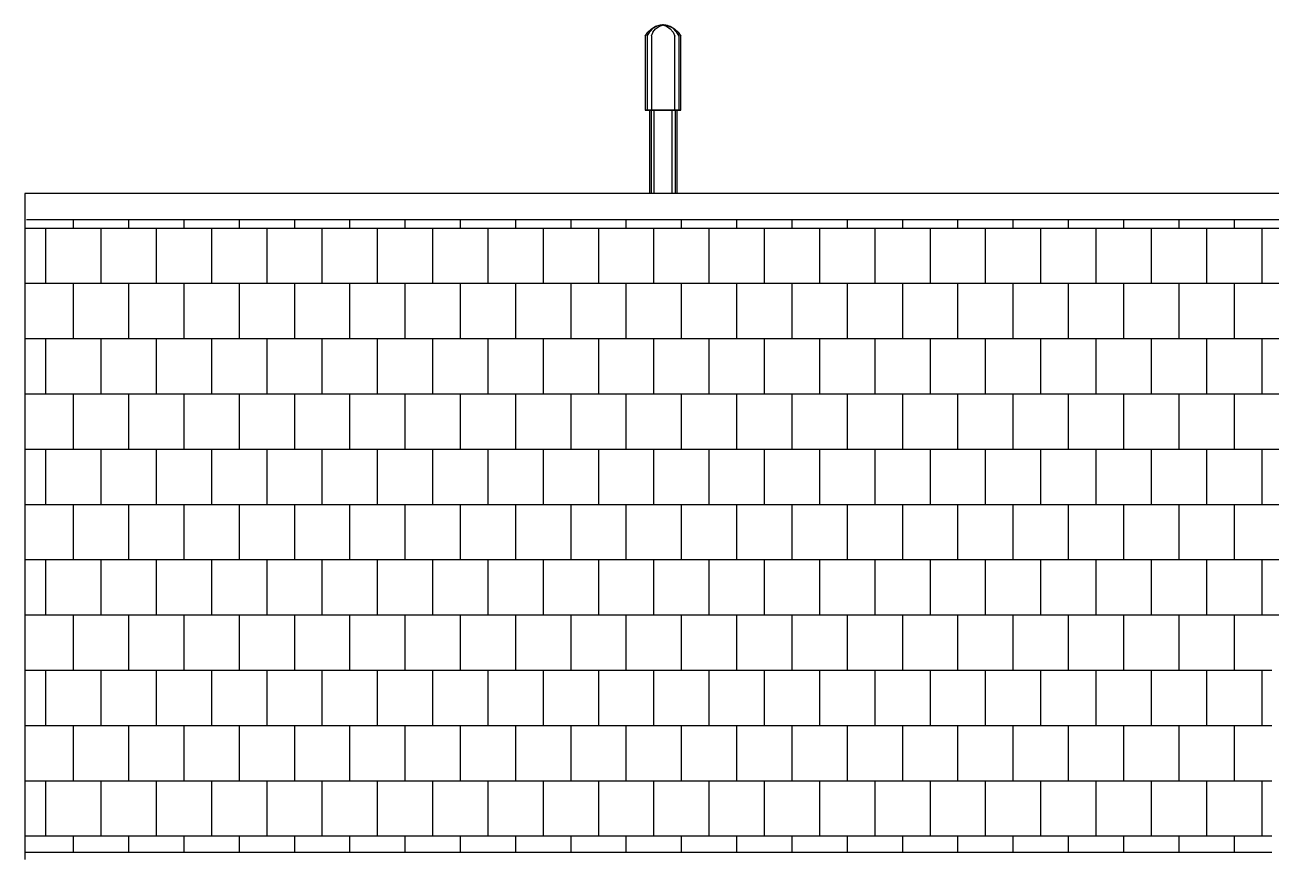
# Model space of a CAD drawing. Extents: x -7 to 226, y -20 to 32.
# Drawn here: x 141.138 to 145.467, y -6.724 to -3.846 of the extents above; entities that cross this region are included whole.
import ezdxf

# ---------------------------------------------------------------- set-up
doc = ezdxf.new("R2010")
doc.units = 0
doc.header["$LTSCALE"] = 20
doc.layers.get('0').update_dxf_attribs({"linetype": 'CONTINUOUS'})
for name, color, linetype in [('TELHADO', 1, 'CONTINUOUS'), ('VISTAL', 30, 'CONTINUOUS'), ('VISTAP', 244, 'CONTINUOUS')]:
    doc.layers.add(name, color=color, linetype=linetype)

# ---------------------------------------------------------------- blocks, each defined once
blk = doc.blocks.new('*X13')
at = {"color": 0, "linetype": 'CONTINUOUS'}
for p, q in [((-13.152, -57.408), (-13.152, -57.3794)), ((-12.96, -57.408), (-12.96, -57.3794)), ((-12.768, -57.408), (-12.768, -57.3794)), ((-12.576, -57.408), (-12.576, -57.3794)), ((-12.384, -57.408), (-12.384, -57.3794)), ((-12.192, -57.408), (-12.192, -57.3794)), ((-12, -57.408), (-12, -57.3794)), ((-11.808, -57.408), (-11.808, -57.3794)), ((-11.616, -57.408), (-11.616, -57.3794)), ((-11.424, -57.408), (-11.424, -57.3794)), ((-11.232, -57.408), (-11.232, -57.3794)), ((-11.04, -57.408), (-11.04, -57.3794)), ((-10.848, -57.408), (-10.848, -57.3794)), ((-10.656, -57.408), (-10.656, -57.3794)), ((-10.464, -57.408), (-10.464, -57.3794)), ((-10.272, -57.408), (-10.272, -57.3794)), ((-10.08, -57.408), (-10.08, -57.3794)), ((-9.888, -57.408), (-9.888, -57.3794)), ((-9.696, -57.408), (-9.696, -57.3794)), ((-9.504, -57.408), (-9.504, -57.3794)), ((-9.312, -57.408), (-9.312, -57.3794)), ((-9.12, -57.408), (-9.12, -57.3794)), ((-13.321, -57.408), (-3.876, -57.408)), ((-13.248, -57.6), (-13.248, -57.408)), ((-13.056, -57.6), (-13.056, -57.408)), ((-12.864, -57.6), (-12.864, -57.408)), ((-12.672, -57.6), (-12.672, -57.408)), ((-12.48, -57.6), (-12.48, -57.408)), ((-12.288, -57.6), (-12.288, -57.408)), ((-12.096, -57.6), (-12.096, -57.408)), ((-11.904, -57.6), (-11.904, -57.408)), ((-11.712, -57.6), (-11.712, -57.408)), ((-11.52, -57.6), (-11.52, -57.408)), ((-11.328, -57.6), (-11.328, -57.408)), ((-11.136, -57.6), (-11.136, -57.408)), ((-10.944, -57.6), (-10.944, -57.408)), ((-10.752, -57.6), (-10.752, -57.408)), ((-10.56, -57.6), (-10.56, -57.408)), ((-10.368, -57.6), (-10.368, -57.408)), ((-10.176, -57.6), (-10.176, -57.408)), ((-9.984, -57.6), (-9.984, -57.408)), ((-9.792, -57.6), (-9.792, -57.408)), ((-9.6, -57.6), (-9.6, -57.408)), ((-9.408, -57.6), (-9.408, -57.408)), ((-9.216, -57.6), (-9.216, -57.408)), ((-9.024, -57.6), (-9.024, -57.408)), ((-13.321, -57.6), (-3.876, -57.6)), ((-13.152, -57.792), (-13.152, -57.6)), ((-12.96, -57.792), (-12.96, -57.6)), ((-12.768, -57.792), (-12.768, -57.6)), ((-12.576, -57.792), (-12.576, -57.6)), ((-12.384, -57.792), (-12.384, -57.6)), ((-12.192, -57.792), (-12.192, -57.6)), ((-12, -57.792), (-12, -57.6)), ((-11.808, -57.792), (-11.808, -57.6)), ((-11.616, -57.792), (-11.616, -57.6)), ((-11.424, -57.792), (-11.424, -57.6)), ((-11.232, -57.792), (-11.232, -57.6)), ((-11.04, -57.792), (-11.04, -57.6)), ((-10.848, -57.792), (-10.848, -57.6)), ((-10.656, -57.792), (-10.656, -57.6)), ((-10.464, -57.792), (-10.464, -57.6)), ((-10.272, -57.792), (-10.272, -57.6)), ((-10.08, -57.792), (-10.08, -57.6)), ((-9.888, -57.792), (-9.888, -57.6)), ((-9.696, -57.792), (-9.696, -57.6)), ((-9.504, -57.792), (-9.504, -57.6)), ((-9.312, -57.792), (-9.312, -57.6)), ((-9.12, -57.792), (-9.12, -57.6)), ((-13.321, -57.792), (-3.876, -57.792)), ((-13.248, -57.984), (-13.248, -57.792)), ((-13.056, -57.984), (-13.056, -57.792)), ((-12.864, -57.984), (-12.864, -57.792)), ((-12.672, -57.984), (-12.672, -57.792)), ((-12.48, -57.984), (-12.48, -57.792)), ((-12.288, -57.984), (-12.288, -57.792)), ((-12.096, -57.984), (-12.096, -57.792)), ((-11.904, -57.984), (-11.904, -57.792)), ((-11.712, -57.984), (-11.712, -57.792)), ((-11.52, -57.984), (-11.52, -57.792)), ((-11.328, -57.984), (-11.328, -57.792)), ((-11.136, -57.984), (-11.136, -57.792)), ((-10.944, -57.984), (-10.944, -57.792)), ((-10.752, -57.984), (-10.752, -57.792)), ((-10.56, -57.984), (-10.56, -57.792)), ((-10.368, -57.984), (-10.368, -57.792)), ((-10.176, -57.984), (-10.176, -57.792)), ((-9.984, -57.984), (-9.984, -57.792)), ((-9.792, -57.984), (-9.792, -57.792)), ((-9.6, -57.984), (-9.6, -57.792)), ((-9.408, -57.984), (-9.408, -57.792)), ((-9.216, -57.984), (-9.216, -57.792)), ((-9.024, -57.984), (-9.024, -57.792)), ((-13.321, -57.984), (-3.876, -57.984)), ((-13.152, -58.176), (-13.152, -57.984)), ((-12.96, -58.176), (-12.96, -57.984)), ((-12.768, -58.176), (-12.768, -57.984)), ((-12.576, -58.176), (-12.576, -57.984)), ((-12.384, -58.176), (-12.384, -57.984)), ((-12.192, -58.176), (-12.192, -57.984)), ((-12, -58.176), (-12, -57.984)), ((-11.808, -58.176), (-11.808, -57.984)), ((-11.616, -58.176), (-11.616, -57.984)), ((-11.424, -58.176), (-11.424, -57.984)), ((-11.232, -58.176), (-11.232, -57.984)), ((-11.04, -58.176), (-11.04, -57.984)), ((-10.848, -58.176), (-10.848, -57.984)), ((-10.656, -58.176), (-10.656, -57.984)), ((-10.464, -58.176), (-10.464, -57.984)), ((-10.272, -58.176), (-10.272, -57.984)), ((-10.08, -58.176), (-10.08, -57.984)), ((-9.888, -58.176), (-9.888, -57.984)), ((-9.696, -58.176), (-9.696, -57.984)), ((-9.504, -58.176), (-9.504, -57.984)), ((-9.312, -58.176), (-9.312, -57.984)), ((-9.12, -58.176), (-9.12, -57.984)), ((-13.321, -58.176), (-3.876, -58.176)), ((-13.248, -58.368), (-13.248, -58.176)), ((-13.056, -58.368), (-13.056, -58.176)), ((-12.864, -58.368), (-12.864, -58.176)), ((-12.672, -58.368), (-12.672, -58.176)), ((-12.48, -58.368), (-12.48, -58.176)), ((-12.288, -58.368), (-12.288, -58.176)), ((-12.096, -58.368), (-12.096, -58.176)), ((-11.904, -58.368), (-11.904, -58.176)), ((-11.712, -58.368), (-11.712, -58.176)), ((-11.52, -58.368), (-11.52, -58.176)), ((-11.328, -58.368), (-11.328, -58.176)), ((-11.136, -58.368), (-11.136, -58.176)), ((-10.944, -58.368), (-10.944, -58.176)), ((-10.752, -58.368), (-10.752, -58.176)), ((-10.56, -58.368), (-10.56, -58.176)), ((-10.368, -58.368), (-10.368, -58.176)), ((-10.176, -58.368), (-10.176, -58.176)), ((-9.984, -58.368), (-9.984, -58.176)), ((-9.792, -58.368), (-9.792, -58.176)), ((-9.6, -58.368), (-9.6, -58.176)), ((-9.408, -58.368), (-9.408, -58.176)), ((-9.216, -58.368), (-9.216, -58.176)), ((-9.024, -58.368), (-9.024, -58.176)), ((-13.321, -58.368), (-3.876, -58.368)), ((-13.152, -58.56), (-13.152, -58.368)), ((-12.96, -58.56), (-12.96, -58.368)), ((-12.768, -58.56), (-12.768, -58.368)), ((-12.576, -58.56), (-12.576, -58.368)), ((-12.384, -58.56), (-12.384, -58.368)), ((-12.192, -58.56), (-12.192, -58.368)), ((-12, -58.56), (-12, -58.368)), ((-11.808, -58.56), (-11.808, -58.368)), ((-11.616, -58.56), (-11.616, -58.368)), ((-11.424, -58.56), (-11.424, -58.368)), ((-11.232, -58.56), (-11.232, -58.368)), ((-11.04, -58.56), (-11.04, -58.368)), ((-10.848, -58.56), (-10.848, -58.368)), ((-10.656, -58.56), (-10.656, -58.368)), ((-10.464, -58.56), (-10.464, -58.368)), ((-10.272, -58.56), (-10.272, -58.368)), ((-10.08, -58.56), (-10.08, -58.368)), ((-9.888, -58.56), (-9.888, -58.368)), ((-9.696, -58.56), (-9.696, -58.368)), ((-9.504, -58.56), (-9.504, -58.368)), ((-9.312, -58.56), (-9.312, -58.368)), ((-9.12, -58.56), (-9.12, -58.368)), ((-13.321, -58.56), (-3.876, -58.56)), ((-13.248, -58.752), (-13.248, -58.56)), ((-13.056, -58.752), (-13.056, -58.56)), ((-12.864, -58.752), (-12.864, -58.56)), ((-12.672, -58.752), (-12.672, -58.56)), ((-12.48, -58.752), (-12.48, -58.56)), ((-12.288, -58.752), (-12.288, -58.56)), ((-12.096, -58.752), (-12.096, -58.56)), ((-11.904, -58.752), (-11.904, -58.56)), ((-11.712, -58.752), (-11.712, -58.56)), ((-11.52, -58.752), (-11.52, -58.56)), ((-11.328, -58.752), (-11.328, -58.56)), ((-11.136, -58.752), (-11.136, -58.56)), ((-10.944, -58.752), (-10.944, -58.56)), ((-10.752, -58.752), (-10.752, -58.56)), ((-10.56, -58.752), (-10.56, -58.56)), ((-10.368, -58.752), (-10.368, -58.56)), ((-10.176, -58.752), (-10.176, -58.56)), ((-9.984, -58.752), (-9.984, -58.56)), ((-9.792, -58.752), (-9.792, -58.56)), ((-9.6, -58.752), (-9.6, -58.56)), ((-9.408, -58.752), (-9.408, -58.56)), ((-9.216, -58.752), (-9.216, -58.56)), ((-9.024, -58.752), (-9.024, -58.56)), ((-13.321, -58.752), (-3.876, -58.752)), ((-13.152, -58.944), (-13.152, -58.752)), ((-12.96, -58.944), (-12.96, -58.752)), ((-12.768, -58.944), (-12.768, -58.752)), ((-12.576, -58.944), (-12.576, -58.752)), ((-12.384, -58.944), (-12.384, -58.752)), ((-12.192, -58.944), (-12.192, -58.752)), ((-12, -58.944), (-12, -58.752)), ((-11.808, -58.944), (-11.808, -58.752)), ((-11.616, -58.944), (-11.616, -58.752)), ((-11.424, -58.944), (-11.424, -58.752)), ((-11.232, -58.944), (-11.232, -58.752)), ((-11.04, -58.944), (-11.04, -58.752)), ((-10.848, -58.944), (-10.848, -58.752)), ((-10.656, -58.944), (-10.656, -58.752)), ((-10.464, -58.944), (-10.464, -58.752)), ((-10.272, -58.944), (-10.272, -58.752)), ((-10.08, -58.944), (-10.08, -58.752)), ((-9.888, -58.944), (-9.888, -58.752)), ((-9.696, -58.944), (-9.696, -58.752)), ((-9.504, -58.944), (-9.504, -58.752)), ((-9.312, -58.944), (-9.312, -58.752)), ((-9.12, -58.944), (-9.12, -58.752)), ((-13.321, -58.944), (-8.9904, -58.944)), ((-13.248, -59.136), (-13.248, -58.944)), ((-13.056, -59.136), (-13.056, -58.944)), ((-12.864, -59.136), (-12.864, -58.944)), ((-12.672, -59.136), (-12.672, -58.944)), ((-12.48, -59.136), (-12.48, -58.944)), ((-12.288, -59.136), (-12.288, -58.944)), ((-12.096, -59.136), (-12.096, -58.944)), ((-11.904, -59.136), (-11.904, -58.944)), ((-11.712, -59.136), (-11.712, -58.944)), ((-11.52, -59.136), (-11.52, -58.944)), ((-11.328, -59.136), (-11.328, -58.944)), ((-11.136, -59.136), (-11.136, -58.944)), ((-10.944, -59.136), (-10.944, -58.944)), ((-10.752, -59.136), (-10.752, -58.944)), ((-10.56, -59.136), (-10.56, -58.944)), ((-10.368, -59.136), (-10.368, -58.944)), ((-10.176, -59.136), (-10.176, -58.944)), ((-9.984, -59.136), (-9.984, -58.944)), ((-9.792, -59.136), (-9.792, -58.944)), ((-9.6, -59.136), (-9.6, -58.944)), ((-9.408, -59.136), (-9.408, -58.944)), ((-9.216, -59.136), (-9.216, -58.944)), ((-9.024, -59.136), (-9.024, -58.944)), ((-13.321, -59.136), (-8.9904, -59.136)), ((-13.152, -59.328), (-13.152, -59.136)), ((-12.96, -59.328), (-12.96, -59.136)), ((-12.768, -59.328), (-12.768, -59.136)), ((-12.576, -59.328), (-12.576, -59.136)), ((-12.384, -59.328), (-12.384, -59.136)), ((-12.192, -59.328), (-12.192, -59.136)), ((-12, -59.328), (-12, -59.136)), ((-11.808, -59.328), (-11.808, -59.136)), ((-11.616, -59.328), (-11.616, -59.136)), ((-11.424, -59.328), (-11.424, -59.136)), ((-11.232, -59.328), (-11.232, -59.136)), ((-11.04, -59.328), (-11.04, -59.136)), ((-10.848, -59.328), (-10.848, -59.136)), ((-10.656, -59.328), (-10.656, -59.136)), ((-10.464, -59.328), (-10.464, -59.136)), ((-10.272, -59.328), (-10.272, -59.136)), ((-10.08, -59.328), (-10.08, -59.136)), ((-9.888, -59.328), (-9.888, -59.136)), ((-9.696, -59.328), (-9.696, -59.136)), ((-9.504, -59.328), (-9.504, -59.136)), ((-9.312, -59.328), (-9.312, -59.136)), ((-9.12, -59.328), (-9.12, -59.136)), ((-13.321, -59.328), (-8.9904, -59.328)), ((-13.248, -59.52), (-13.248, -59.328)), ((-13.056, -59.52), (-13.056, -59.328)), ((-12.864, -59.52), (-12.864, -59.328)), ((-12.672, -59.52), (-12.672, -59.328)), ((-12.48, -59.52), (-12.48, -59.328)), ((-12.288, -59.52), (-12.288, -59.328)), ((-12.096, -59.52), (-12.096, -59.328)), ((-11.904, -59.52), (-11.904, -59.328)), ((-11.712, -59.52), (-11.712, -59.328)), ((-11.52, -59.52), (-11.52, -59.328)), ((-11.328, -59.52), (-11.328, -59.328)), ((-11.136, -59.52), (-11.136, -59.328)), ((-10.944, -59.52), (-10.944, -59.328)), ((-10.752, -59.52), (-10.752, -59.328)), ((-10.56, -59.52), (-10.56, -59.328)), ((-10.368, -59.52), (-10.368, -59.328)), ((-10.176, -59.52), (-10.176, -59.328)), ((-9.984, -59.52), (-9.984, -59.328)), ((-9.792, -59.52), (-9.792, -59.328)), ((-9.6, -59.52), (-9.6, -59.328)), ((-9.408, -59.52), (-9.408, -59.328)), ((-9.216, -59.52), (-9.216, -59.328)), ((-9.024, -59.52), (-9.024, -59.328)), ((-13.321, -59.52), (-8.9904, -59.52)), ((-13.152, -59.5769), (-13.152, -59.52)), ((-12.96, -59.5769), (-12.96, -59.52)), ((-12.768, -59.5769), (-12.768, -59.52)), ((-12.576, -59.5769), (-12.576, -59.52)), ((-12.384, -59.5769), (-12.384, -59.52)), ((-12.192, -59.5769), (-12.192, -59.52)), ((-12, -59.5769), (-12, -59.52)), ((-11.808, -59.5769), (-11.808, -59.52)), ((-11.616, -59.5769), (-11.616, -59.52)), ((-11.424, -59.5769), (-11.424, -59.52)), ((-11.232, -59.5769), (-11.232, -59.52)), ((-11.04, -59.5769), (-11.04, -59.52)), ((-10.848, -59.5769), (-10.848, -59.52)), ((-10.656, -59.5769), (-10.656, -59.52)), ((-10.464, -59.5769), (-10.464, -59.52)), ((-10.272, -59.5769), (-10.272, -59.52)), ((-10.08, -59.5769), (-10.08, -59.52)), ((-9.888, -59.5769), (-9.888, -59.52)), ((-9.696, -59.5769), (-9.696, -59.52)), ((-9.504, -59.5769), (-9.504, -59.52)), ((-9.312, -59.5769), (-9.312, -59.52)), ((-9.12, -59.5769), (-9.12, -59.52))]:
    blk.add_line(p, q, dxfattribs=at)

msp = doc.modelspace()

# ---------------------------------------------------------------- linework, layer by layer
at = {"layer": 'TELHADO', "color": 10, "linetype": 'CONTINUOUS'}
for p, q in [((141.138, -4.4314), (141.138, -6.7459)), ((150.5831, -4.4314), (141.138, -4.4314)), ((150.5831, -4.5234), (141.1431, -4.5234)), ((145.4686, -6.7209), (141.138, -6.7209))]:
    msp.add_line(p, q, dxfattribs=at)
at = {"layer": 'VISTAL', "color": 252}
for p, q in [((143.3131, -4.1427), (143.3131, -4.4314)), ((143.3238, -4.4314), (143.3238, -4.1427)), ((143.3857, -4.4314), (143.3857, -4.1427)), ((143.3964, -4.1427), (143.3964, -4.4314))]:
    msp.add_line(p, q, dxfattribs=at)
for points in [[(143.2929, -3.8855), (143.3012, -3.8712), (143.3143, -3.8593), (143.3286, -3.851), (143.3453, -3.8462), (143.3631, -3.8462), (143.3798, -3.851), (143.3941, -3.8593), (143.4072, -3.8712), (143.4167, -3.8855)], [(143.2988, -3.8855), (143.3083, -3.87), (143.3214, -3.8569), (143.3381, -3.8486), (143.356, -3.8462)], [(143.3191, -3.8712), (143.3286, -3.8593), (143.3417, -3.851), (143.356, -3.8462), (143.3524, -3.8462), (143.3667, -3.851), (143.3798, -3.8593), (143.3893, -3.8712), (143.3953, -3.8855)], [(143.3703, -3.8486), (143.3524, -3.8462)], [(143.3703, -3.8486), (143.3869, -3.8569), (143.4, -3.87), (143.4095, -3.8855)], [(143.2929, -3.8855), (143.2929, -4.1427), (143.3, -4.1427), (143.3, -3.8855)], [(143.3191, -3.8712), (143.3131, -3.8855)], [(143.3143, -3.8855), (143.3143, -4.1427)], [(143.3953, -4.1427), (143.3953, -3.8855)], [(143.4095, -3.8855), (143.4095, -4.1427), (143.4167, -4.1427), (143.4167, -3.8855)], [(143.2929, -4.1427), (143.4167, -4.1427)], [(143.4167, -4.1427), (143.2929, -4.1427)], [(143.3072, -4.1427), (143.3072, -4.4314)], [(143.4024, -4.1427), (143.4024, -4.4314)]]:
    msp.add_lwpolyline(points, dxfattribs=at)

# ---------------------------------------------------------------- block references
at = {"layer": 'VISTAP', "color": 10, "linetype": 'CONTINUOUS'}
msp.add_blockref('*X13', (154.459, 52.856), dxfattribs=at)

doc.saveas('drawing.dxf')
